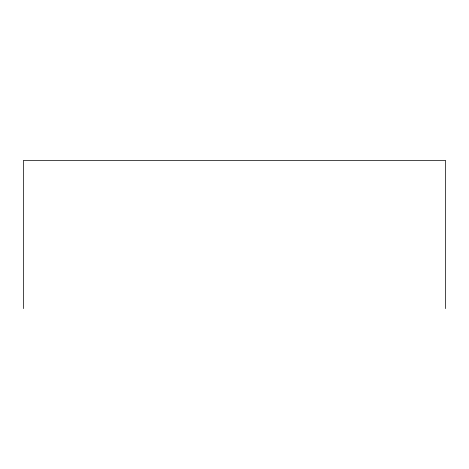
<?xml version="1.0" encoding="UTF-8"?>
<svg xmlns="http://www.w3.org/2000/svg" width="469" height="469" viewBox="0 0 469 469"><rect width="100%" height="100%" fill="white"/><g stroke="black" fill="none" stroke-linecap="round" stroke-linejoin="round"><path stroke-width="0.7" d="M445.55 308.608L445.55 160.392L23.45 160.392L23.45 308.608"/></g></svg>
